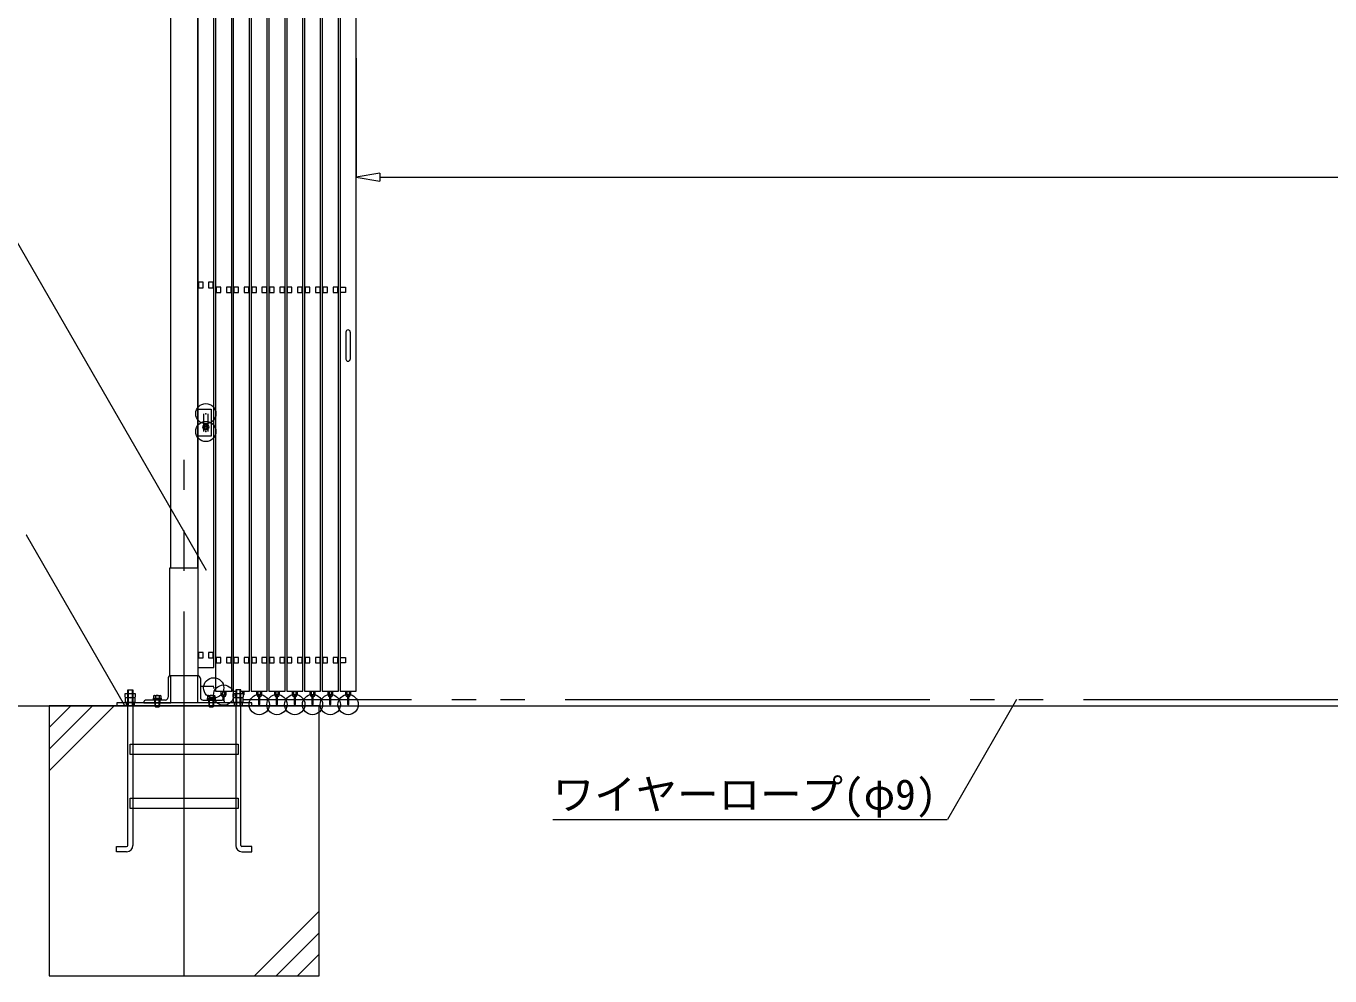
# Model space of a CAD drawing. Units: millimetres, scale not verified. Extents: x -16120 to 16120, y -26100 to 26100.
# Drawn here: x -13236 to -8406, y -22060 to -18542 of the extents above; entities that cross this region are included whole.
import ezdxf
from ezdxf.enums import TextEntityAlignment as Align

# ---------------------------------------------------------------- set-up
doc = ezdxf.new("R2010")
doc.units = ezdxf.units.MM
doc.header["$LTSCALE"] = 150
doc.header["$PDMODE"] = 32
doc.header["$PDSIZE"] = 75
for name, pattern in [('CHAIN2', [12, 9, -1, 1, -1]), ('DASHED1', [1.8, 1.2, -0.6]), ('DOUBLE_CHAIN2', [12.8, 9, -1, 0.6, -0.6, 0.6, -1])]:
    doc.linetypes.add(name, pattern=pattern)
for name, color, linetype, lineweight in [('0-4_ﾊﾝﾄﾞﾙ', 134, 'Continuous', 18), ('0-5_ﾍﾞｰｽﾗｲﾝ', 134, 'Continuous', 18), ('0-6_ﾎﾞﾙﾄ類', 134, 'Continuous', 18), ('0-8_ﾜｲﾔｰﾛｰﾌﾟ', 134, 'DOUBLE_CHAIN2', 18), ('0-9_基礎工事用PCA大', 134, 'Continuous', 18), ('0-B_寸法', 134, 'Continuous', 18), ('0-C_側固定棒', 134, 'Continuous', 18), ('0-F_大型柱', 134, 'Continuous', 18), ('1-3_中央走行棒', 134, 'Continuous', 18), ('1-5_中央走行棒左', 134, 'Continuous', 18), ('1-6_通芯', 134, 'CHAIN2', 18), ('1-B_文字', 134, 'Continuous', 18)]:
    doc.layers.add(name, color=color, linetype=linetype, lineweight=lineweight)
doc.styles.add('ＭＳ ゴシック', font='')
doc.styles.get('ＭＳ ゴシック').set_extended_font_data('MS Gothic')

msp = doc.modelspace()

# ---------------------------------------------------------------- linework, layer by layer
at = {"layer": '0-4_ﾊﾝﾄﾞﾙ'}
for p, q in [((-12051.3, -19675.4), (-12051.3, -19775.4)), ((-12035.3, -19675.4), (-12035.3, -19775.4))]:
    msp.add_line(p, q, dxfattribs=at)
for centre, start, end in [((-12043.3, -19675.4), 0, 180), ((-12043.3, -19775.4), 180, 0)]:
    msp.add_arc(centre, 8, start, end, dxfattribs=at)
at = {"layer": '0-5_ﾍﾞｰｽﾗｲﾝ'}
msp.add_line((-14400.3, -21060), (2349.7, -21060), dxfattribs=at)
at = {"layer": '0-6_ﾎﾞﾙﾄ類'}
for p, q in [((-12859.8, -21028), (-12859.8, -21013.4)), ((-12859.8, -21030.8), (-12859.8, -21045.4)), ((-12840.7, -21028), (-12840.7, -21013.4)), ((-12840.7, -21030.8), (-12840.7, -21045.4)), ((-12762.1, -21021), (-12763.9, -21022)), ((-12763.9, -21022), (-12763.9, -21030.8)), ((-12763.9, -21030.8), (-12736.6, -21030.8)), ((-12762.1, -21021), (-12738.4, -21021)), ((-12761.5, -21031), (-12739, -21031)), ((-12758.3, -21060), (-12758.3, -21038)), ((-12757.1, -21022), (-12757.1, -21030.8)), ((-12757, -21062.8), (-12757, -21038)), ((-12751.5, -21034), (-12750.4, -21038)), ((-12750.1, -21034), (-12749.1, -21038)), ((-12743.4, -21022), (-12743.4, -21030.8)), ((-12742.3, -21060), (-12742.3, -21038)), ((-12738.4, -21021), (-12736.6, -21022)), ((-12736.6, -21022), (-12736.6, -21030.8)), ((-12562.1, -21021), (-12563.9, -21022)), ((-12563.9, -21022), (-12563.9, -21030.8)), ((-12563.9, -21030.8), (-12536.6, -21030.8)), ((-12562.1, -21021), (-12538.4, -21021)), ((-12561.5, -21031), (-12539, -21031)), ((-12558.3, -21060), (-12558.3, -21038)), ((-12557.1, -21022), (-12557.1, -21030.8)), ((-12557, -21062.8), (-12557, -21038)), ((-12551.5, -21034), (-12550.4, -21038)), ((-12550.1, -21034), (-12549.1, -21038)), ((-12543.4, -21022), (-12543.4, -21030.8)), ((-12542.3, -21060), (-12542.3, -21038)), ((-12538.4, -21021), (-12536.6, -21022)), ((-12536.6, -21022), (-12536.6, -21030.8)), ((-12459.8, -21028), (-12459.8, -21013.4)), ((-12459.8, -21030.8), (-12459.8, -21045.4)), ((-12440.7, -21028), (-12440.7, -21013.4)), ((-12440.7, -21030.8), (-12440.7, -21045.4)), ((-12758.3, -21060), (-12757, -21062.8)), ((-12558.3, -21060), (-12557, -21062.8))]:
    msp.add_line(p, q, dxfattribs=at)
for points in [[(-12868.7, -21028), (-12868.7, -21013.4), (-12831.8, -21013.4), (-12831.8, -21028), (-12834.3, -21029.4), (-12866.2, -21029.4)], [(-12868.7, -21030.8), (-12868.7, -21045.4), (-12831.8, -21045.4), (-12831.8, -21030.8), (-12834.3, -21029.4), (-12866.2, -21029.4)], [(-12868.3, -21045.4), (-12832.3, -21045.4), (-12832.3, -21048), (-12868.3, -21048)], [(-12736.3, -21031), (-12736.3, -21034), (-12764.3, -21034), (-12764.3, -21031)], [(-12764.3, -21034), (-12736.3, -21034), (-12736.3, -21038), (-12764.3, -21038)], [(-12536.3, -21031), (-12536.3, -21034), (-12564.3, -21034), (-12564.3, -21031)], [(-12564.3, -21034), (-12536.3, -21034), (-12536.3, -21038), (-12564.3, -21038)], [(-12468.7, -21028), (-12468.7, -21013.4), (-12431.8, -21013.4), (-12431.8, -21028), (-12434.2, -21029.4), (-12466.3, -21029.4)], [(-12468.7, -21030.8), (-12468.7, -21045.4), (-12431.8, -21045.4), (-12431.8, -21030.8), (-12434.2, -21029.4), (-12466.3, -21029.4)], [(-12468.3, -21045.4), (-12432.3, -21045.4), (-12432.3, -21048), (-12468.3, -21048)]]:
    msp.add_lwpolyline(points, close=True, dxfattribs=at)
for points in [[(-12757, -21062.8), (-12743.5, -21062.8), (-12743.5, -21038)], [(-12557, -21062.8), (-12543.5, -21062.8), (-12543.5, -21038)], [(-12758.3, -21060), (-12742.3, -21060), (-12743.5, -21062.8)], [(-12558.3, -21060), (-12542.3, -21060), (-12543.5, -21062.8)]]:
    msp.add_lwpolyline(points, dxfattribs=at)
for centre, radius, start, end in [((-12864.3, -21020.2), 8.96, 240.0064, 300.0064), ((-12864.3, -21038.6), 8.96, 60.0064, 120.0064), ((-12850.3, -20996.9), 32.5, 252.935, 287.0711), ((-12850.3, -21061.8), 32.5, 72.935, 107.071), ((-12836.3, -21020.2), 8.94, 239.9813, 300.0315), ((-12836.2, -21038.6), 8.94, 59.9813, 120.0315), ((-12760.5, -21027), 6.04, 55.616, 124.384), ((-12761.5, -21030.8), 0.19, 180, 270), ((-12750.3, -21043.6), 22.6, 72.412, 107.588), ((-12740, -21027), 6.04, 55.616, 124.384), ((-12739, -21030.8), 0.19, 270, 0), ((-12560.5, -21027), 6.04, 55.616, 124.384), ((-12561.5, -21030.8), 0.19, 180, 270), ((-12550.3, -21043.6), 22.6, 72.412, 107.588), ((-12540, -21027), 6.04, 55.616, 124.384), ((-12539, -21030.8), 0.19, 270, 0), ((-12464.3, -21020.2), 8.96, 240.0064, 300.0064), ((-12464.2, -21038.6), 8.96, 60.0064, 120.0064), ((-12450.3, -20996.9), 32.5, 252.935, 287.0711), ((-12450.3, -21061.8), 32.5, 72.935, 107.071), ((-12436.3, -21020.2), 8.94, 239.9813, 300.0315), ((-12436.3, -21038.6), 8.94, 59.9813, 120.0315)]:
    msp.add_arc(centre, radius, start, end, dxfattribs=at)
at = {"layer": '0-8_ﾜｲﾔｰﾛｰﾌﾟ'}
msp.add_line((1631.3, -21037), (-12431.8, -21037), dxfattribs=at)
at = {"layer": '0-9_基礎工事用PCA大', "linetype": 'DASHED1'}
for p, q in [((-12864.9, -21048), (-12864.9, -21060)), ((-12835.3, -21048), (-12835.3, -21060)), ((-12758.3, -21048), (-12758.3, -21060)), ((-12742.3, -21048), (-12742.3, -21060)), ((-12558.3, -21048), (-12558.3, -21060)), ((-12542.3, -21048), (-12542.3, -21060)), ((-12465.3, -21048), (-12465.3, -21060)), ((-12435.3, -21048), (-12435.3, -21060)), ((-12840.7, -21202), (-12840.7, -21240)), ((-12459.8, -21202), (-12459.8, -21240)), ((-12840.7, -21402), (-12840.7, -21440)), ((-12459.8, -21402), (-12459.8, -21440))]:
    msp.add_line(p, q, dxfattribs=at)
at = {"layer": '0-9_基礎工事用PCA大'}
for p, q in [((-13150.3, -21300), (-12910.3, -21060)), ((-13150.3, -21220), (-12990.3, -21060)), ((-13150.3, -21140), (-13070.3, -21060)), ((-12840.7, -21240), (-12840.7, -21402)), ((-12459.8, -21240), (-12459.8, -21402)), ((-12840.7, -21440), (-12840.7, -21577)), ((-12459.8, -21440), (-12459.8, -21577)), ((-12150.3, -21820), (-12390.3, -22060)), ((-12150.3, -21900), (-12310.3, -22060)), ((-12150.3, -21980), (-12230.3, -22060))]:
    msp.add_line(p, q, dxfattribs=at)
for points in [[(-12859.8, -21576.9), (-12859.8, -21000), (-12840.7, -21000), (-12840.7, -21202)], [(-12859.8, -21062.5), (-12857.3, -21060), (-12857.3, -21000), (-12843.2, -21000), (-12843.2, -21060), (-12840.7, -21062.5)], [(-12440.7, -21576.9), (-12440.7, -21000), (-12459.8, -21000), (-12459.8, -21202)], [(-12440.7, -21062.5), (-12443.2, -21060), (-12443.2, -21000), (-12457.3, -21000), (-12457.3, -21060), (-12459.8, -21062.5)], [(-12863.7, -21600), (-12900.7, -21600), (-12900.7, -21580.9), (-12863.8, -21580.9)], [(-12436.8, -21600), (-12399.8, -21600), (-12399.8, -21580.9), (-12436.7, -21580.9)]]:
    msp.add_lwpolyline(points, dxfattribs=at)
for points in [[(-12900.3, -21060), (-12400.3, -21060), (-12400.3, -21048), (-12900.3, -21048)], [(-13150.3, -22060), (-12150.3, -22060), (-12150.3, -21060), (-13150.3, -21060)], [(-12850.3, -21202), (-12450.3, -21202), (-12450.3, -21240), (-12850.3, -21240)], [(-12850.3, -21402), (-12450.3, -21402), (-12450.3, -21440), (-12850.3, -21440)]]:
    msp.add_lwpolyline(points, close=True, dxfattribs=at)
for centre, radius, start, end in [((-12863.8, -21576.9), 4, 270, 360), ((-12863.7, -21577), 23, 270, 360), ((-12436.8, -21577), 23, 180, 270), ((-12436.7, -21576.9), 4, 180, 270)]:
    msp.add_arc(centre, radius, start, end, dxfattribs=at)
at = {"layer": '0-B_寸法'}
for p, q in [((-12013.3, -18660.6), (-12013.3, -19102.2)), ((-11925.3, -19086.5), (-12013.3, -19101.2)), ((-12013.3, -19101.2), (-11925.3, -19115.9)), ((-11925.3, -19086.5), (-11925.3, -19115.9)), ((-11925.3, -19101.2), (1108.7, -19101.2))]:
    msp.add_line(p, q, dxfattribs=at)
at = {"layer": '0-C_側固定棒'}
for points in [[(-12540.3, -20862.4), (-12540.3, -17247.4), (-12600.3, -17247.4), (-12600.3, -20917.4), (-12540.3, -20917.4)], [(-12597.9, -19510.9), (-12580.6, -19510.9), (-12580.6, -19490.9), (-12597.9, -19490.9)], [(-12559.9, -19510.9), (-12542.6, -19510.9), (-12542.6, -19490.9), (-12559.9, -19490.9)], [(-12575.2, -20018.9), (-12580.1, -20027.4), (-12575.2, -20035.9), (-12565.4, -20035.9), (-12560.4, -20027.4), (-12565.4, -20018.9)], [(-12597.9, -20882.4), (-12580.6, -20882.4), (-12580.6, -20862.4), (-12597.9, -20862.4)], [(-12559.9, -20882.4), (-12542.6, -20882.4), (-12542.6, -20862.4), (-12559.9, -20862.4)]]:
    msp.add_lwpolyline(points, close=True, dxfattribs=at)
for radius in [11, 8.51, 4.75, 4.21]:
    msp.add_circle((-12570.3, -20027.4), radius, dxfattribs=at)
for start, end in [(132.757, 167.243), (192.757, 227.243), (72.757, 107.243), (252.757, 287.243), (12.757, 47.243), (312.757, 347.243)]:
    msp.add_arc((-12570.3, -20027.4), 8.89, start, end, dxfattribs=at)
at = {"layer": '0-F_大型柱'}
for p, q in [((-12700.3, -20548), (-12700.3, -17098)), ((-12600.3, -20548), (-12600.3, -17098)), ((-12577.8, -20019.4), (-12577.8, -19977.4)), ((-12562.8, -19977.4), (-12562.8, -20019.4)), ((-12577.8, -20043.4), (-12577.8, -20035.5)), ((-12562.8, -20035.5), (-12562.8, -20043.4)), ((-12710.3, -20958), (-12710.3, -21028)), ((-12590.3, -20958), (-12590.3, -21028)), ((-12720.3, -21038), (-12790.3, -21038)), ((-12600.3, -21048), (-12700.3, -21048)), ((-12580.3, -21038), (-12510.3, -21038))]:
    msp.add_line(p, q, dxfattribs=at)
at = {"layer": '0-F_大型柱', "linetype": 'DASHED1'}
for p, q in [((-12760.3, -21038), (-12760.3, -21048)), ((-12740.3, -21038), (-12740.3, -21048)), ((-12560.3, -21038), (-12560.3, -21048)), ((-12540.3, -21038), (-12540.3, -21048))]:
    msp.add_line(p, q, dxfattribs=at)
at = {"layer": '0-F_大型柱'}
for points in [[(-12600.3, -19960.4), (-12550.3, -19960.4), (-12550.3, -20060.4), (-12600.3, -20060.4)], [(-12703.5, -20548), (-12600.3, -20548), (-12600.3, -20948), (-12703.5, -20948)]]:
    msp.add_lwpolyline(points, close=True, dxfattribs=at)
for points in [[(-12800.3, -21048), (-12700.3, -21048), (-12700.3, -20948)], [(-12500.3, -21048), (-12600.3, -21048), (-12600.3, -20948)], [(-12541.3, -20988), (-12590.3, -20988), (-12590.3, -20998)]]:
    msp.add_lwpolyline(points, dxfattribs=at)
for centre, start, end in [((-12700.3, -20958), 90, 180), ((-12600.3, -20958), 0, 90), ((-12790.3, -21048), 90, 180), ((-12720.3, -21028), 270, 360), ((-12580.3, -21028), 180, 270), ((-12510.3, -21048), 0, 90)]:
    msp.add_arc(centre, 10, start, end, dxfattribs=at)
for p in [(-12570.3, -19977.4), (-12570.3, -20043.4), (-12541.3, -20993)]:
    msp.add_point(p, dxfattribs=at)
at = {"layer": '1-3_中央走行棒'}
for p, q in [((-12513, -21018.5), (-12513, -21005.4)), ((-12508, -21018.5), (-12508, -21005.4)), ((-12501, -21005.4), (-12501, -21018.5)), ((-12496, -21005.4), (-12496, -21018.5)), ((-12435.1, -21005.4), (-12435.1, -21013.4)), ((-12430.1, -21005.4), (-12430.1, -21018.5)), ((-12381.2, -21018.5), (-12381.2, -21005.4)), ((-12376.2, -21018.5), (-12376.2, -21005.4)), ((-12369.2, -21005.4), (-12369.2, -21018.5)), ((-12364.2, -21005.4), (-12364.2, -21018.5)), ((-12315.3, -21018.5), (-12315.3, -21005.4)), ((-12310.3, -21018.5), (-12310.3, -21005.4)), ((-12303.3, -21005.4), (-12303.3, -21018.5)), ((-12298.3, -21005.4), (-12298.3, -21018.5)), ((-12249.4, -21018.5), (-12249.4, -21005.4)), ((-12244.4, -21018.5), (-12244.4, -21005.4)), ((-12237.4, -21005.4), (-12237.4, -21018.5)), ((-12232.4, -21005.4), (-12232.4, -21018.5)), ((-12183.6, -21018.5), (-12183.6, -21005.4)), ((-12178.6, -21018.5), (-12178.6, -21005.4)), ((-12171.6, -21005.4), (-12171.6, -21018.5)), ((-12166.6, -21005.4), (-12166.6, -21018.5)), ((-12117.7, -21018.5), (-12117.7, -21005.4)), ((-12112.7, -21018.5), (-12112.7, -21005.4)), ((-12105.7, -21005.4), (-12105.7, -21018.5)), ((-12100.7, -21005.4), (-12100.7, -21018.5)), ((-12506.9, -21019.9), (-12506.9, -21038.6)), ((-12501.9, -21042.5), (-12501.9, -21019.9)), ((-12375.1, -21019.9), (-12375.1, -21054.9)), ((-12370.1, -21054.9), (-12370.1, -21019.9)), ((-12309.3, -21019.9), (-12309.3, -21054.9)), ((-12304.3, -21054.9), (-12304.3, -21019.9)), ((-12243.4, -21019.9), (-12243.4, -21054.9)), ((-12238.4, -21054.9), (-12238.4, -21019.9)), ((-12177.5, -21019.9), (-12177.5, -21054.9)), ((-12172.5, -21054.9), (-12172.5, -21019.9)), ((-12111.7, -21019.9), (-12111.7, -21054.9)), ((-12106.7, -21054.9), (-12106.7, -21019.9))]:
    msp.add_line(p, q, dxfattribs=at)
for points in [[(-12440.7, -21005.4), (-12408.5, -21005.4), (-12408.5, -16785.4), (-12413.6, -16785.4)], [(-12397.6, -16785.4), (-12402.6, -16785.4), (-12402.6, -21005.4), (-12342.6, -21005.4), (-12342.6, -16785.4), (-12347.6, -16785.4)], [(-12331.8, -16785.4), (-12336.8, -16785.4), (-12336.8, -21005.4), (-12276.8, -21005.4), (-12276.8, -16785.4), (-12281.8, -16785.4)], [(-12265.9, -16785.4), (-12270.9, -16785.4), (-12270.9, -21005.4), (-12210.9, -21005.4), (-12210.9, -16785.4), (-12215.9, -16785.4)], [(-12200, -16785.4), (-12205.1, -16785.4), (-12205.1, -21005.4), (-12145, -21005.4), (-12145, -16785.4), (-12150, -16785.4)], [(-12134.2, -16785.4), (-12139.2, -16785.4), (-12139.2, -21005.4), (-12079.2, -21005.4), (-12079.2, -16785.4), (-12084.2, -16785.4)], [(-12534.4, -17074), (-12534.4, -21005.4), (-12474.4, -21005.4), (-12474.4, -16822.2)], [(-12468.5, -16816.3), (-12468.5, -21005.4), (-12459.8, -21005.4)]]:
    msp.add_lwpolyline(points, dxfattribs=at)
for points in [[(-12532.1, -19528.9), (-12514.8, -19528.9), (-12514.8, -19508.9), (-12532.1, -19508.9)], [(-12494.1, -19528.9), (-12476.8, -19528.9), (-12476.8, -19508.9), (-12494.1, -19508.9)], [(-12466.2, -19528.9), (-12448.9, -19528.9), (-12448.9, -19508.9), (-12466.2, -19508.9)], [(-12428.2, -19528.9), (-12410.9, -19528.9), (-12410.9, -19508.9), (-12428.2, -19508.9)], [(-12400.3, -19528.9), (-12383, -19528.9), (-12383, -19508.9), (-12400.3, -19508.9)], [(-12362.3, -19528.9), (-12345, -19528.9), (-12345, -19508.9), (-12362.3, -19508.9)], [(-12334.4, -19528.9), (-12317.1, -19528.9), (-12317.1, -19508.9), (-12334.4, -19508.9)], [(-12296.4, -19528.9), (-12279.1, -19528.9), (-12279.1, -19508.9), (-12296.4, -19508.9)], [(-12268.5, -19528.9), (-12251.2, -19528.9), (-12251.2, -19508.9), (-12268.5, -19508.9)], [(-12230.5, -19528.9), (-12213.2, -19528.9), (-12213.2, -19508.9), (-12230.5, -19508.9)], [(-12202.7, -19528.9), (-12185.4, -19528.9), (-12185.4, -19508.9), (-12202.7, -19508.9)], [(-12164.7, -19528.9), (-12147.4, -19528.9), (-12147.4, -19508.9), (-12164.7, -19508.9)], [(-12136.8, -19528.9), (-12119.5, -19528.9), (-12119.5, -19508.9), (-12136.8, -19508.9)], [(-12098.8, -19528.9), (-12081.5, -19528.9), (-12081.5, -19508.9), (-12098.8, -19508.9)], [(-12532.1, -20900.4), (-12514.8, -20900.4), (-12514.8, -20880.4), (-12532.1, -20880.4)], [(-12494.1, -20900.4), (-12476.8, -20900.4), (-12476.8, -20880.4), (-12494.1, -20880.4)], [(-12466.2, -20900.4), (-12448.9, -20900.4), (-12448.9, -20880.4), (-12466.2, -20880.4)], [(-12428.2, -20900.4), (-12410.9, -20900.4), (-12410.9, -20880.4), (-12428.2, -20880.4)], [(-12400.3, -20900.4), (-12383, -20900.4), (-12383, -20880.4), (-12400.3, -20880.4)], [(-12362.3, -20900.4), (-12345, -20900.4), (-12345, -20880.4), (-12362.3, -20880.4)], [(-12334.4, -20900.4), (-12317.1, -20900.4), (-12317.1, -20880.4), (-12334.4, -20880.4)], [(-12296.4, -20900.4), (-12279.1, -20900.4), (-12279.1, -20880.4), (-12296.4, -20880.4)], [(-12268.5, -20900.4), (-12251.2, -20900.4), (-12251.2, -20880.4), (-12268.5, -20880.4)], [(-12230.5, -20900.4), (-12213.2, -20900.4), (-12213.2, -20880.4), (-12230.5, -20880.4)], [(-12202.7, -20900.4), (-12185.4, -20900.4), (-12185.4, -20880.4), (-12202.7, -20880.4)], [(-12164.7, -20900.4), (-12147.4, -20900.4), (-12147.4, -20880.4), (-12164.7, -20880.4)], [(-12136.8, -20900.4), (-12119.5, -20900.4), (-12119.5, -20880.4), (-12136.8, -20880.4)], [(-12098.8, -20900.4), (-12081.5, -20900.4), (-12081.5, -20880.4), (-12098.8, -20880.4)]]:
    msp.add_lwpolyline(points, close=True, dxfattribs=at)
for centre, radius, start, end in [((-12504.5, -21018.5), 8.51, 180, 253.2535), ((-12504.5, -21018.5), 3.5, 180, 225.592), ((-12504.5, -21018.5), 8.51, 287.4635, 360), ((-12504.5, -21018.5), 3.5, 316.7866, 360), ((-12438.6, -21018.5), 8.51, 323.3032, 360), ((-12372.7, -21018.5), 8.51, 180, 253.2535), ((-12372.7, -21018.5), 3.5, 180, 225.592), ((-12372.7, -21018.5), 8.51, 287.4635, 360), ((-12372.7, -21018.5), 3.5, 316.7866, 360), ((-12306.8, -21018.5), 8.51, 180, 253.2535), ((-12306.8, -21018.5), 3.5, 180, 225.592), ((-12306.8, -21018.5), 8.51, 287.4635, 360), ((-12306.8, -21018.5), 3.5, 316.7866, 360), ((-12240.9, -21018.5), 8.51, 180, 253.2535), ((-12240.9, -21018.5), 3.5, 180, 225.592), ((-12240.9, -21018.5), 8.51, 287.4635, 360), ((-12240.9, -21018.5), 3.5, 316.7866, 360), ((-12175.1, -21018.5), 8.51, 180, 253.2535), ((-12175.1, -21018.5), 3.5, 180, 225.592), ((-12175.1, -21018.5), 8.51, 287.4635, 360), ((-12175.1, -21018.5), 3.5, 316.7866, 360), ((-12109.2, -21018.5), 8.51, 180, 253.2535), ((-12109.2, -21018.5), 3.5, 180, 225.592), ((-12109.2, -21018.5), 8.51, 287.4635, 360), ((-12109.2, -21018.5), 3.5, 316.7866, 360)]:
    msp.add_arc(centre, radius, start, end, dxfattribs=at)
for p in [(-12504.4, -21019.9), (-12372.6, -21054.9), (-12306.8, -21054.9), (-12240.9, -21054.9), (-12175.1, -21054.9), (-12109.2, -21054.9)]:
    msp.add_point(p, dxfattribs=at)
at = {"layer": '1-5_中央走行棒左'}
for p, q in [((-12051.8, -21018.5), (-12051.8, -21005.4)), ((-12046.8, -21018.5), (-12046.8, -21005.4)), ((-12039.8, -21005.4), (-12039.8, -21018.5)), ((-12034.8, -21005.4), (-12034.8, -21018.5)), ((-12045.8, -21019.9), (-12045.8, -21054.9)), ((-12040.8, -21054.9), (-12040.8, -21019.9))]:
    msp.add_line(p, q, dxfattribs=at)
msp.add_lwpolyline([(-12068.3, -16785.4), (-12073.3, -16785.4), (-12073.3, -21005.4), (-12013.3, -21005.4), (-12013.3, -16785.4), (-12018.3, -16785.4)], dxfattribs=at)
for points in [[(-12053.6, -19528.9), (-12070.9, -19528.9), (-12070.9, -19508.9), (-12053.6, -19508.9)], [(-12053.6, -20900.4), (-12070.9, -20900.4), (-12070.9, -20880.4), (-12053.6, -20880.4)]]:
    msp.add_lwpolyline(points, close=True, dxfattribs=at)
for radius, start, end in [(8.51, 180, 253.2535), (3.5, 180, 225.592), (8.51, 287.4635, 360), (3.5, 316.7866, 360)]:
    msp.add_arc((-12043.3, -21018.5), radius, start, end, dxfattribs=at)
msp.add_point((-12043.3, -21054.9), dxfattribs=at)
at = {"layer": '1-6_通芯'}
msp.add_line((-12650.3, -22060), (-12650.3, -20148), dxfattribs=at)
at = {"layer": '1-B_文字'}
msp.add_line((-11285.1, -21481.2), (-9823.6, -21481.2), dxfattribs=at)
for points in [[(-12568.4, -20558), (-13416.4, -19089.2), (-13416.9, -19089.2)], [(-12871.1, -21057.6), (-13235.1, -20427.2), (-13235.7, -20427.2)], [(-9566.8, -21036.2), (-9822.5, -21481.2), (-9823.1, -21481.2)]]:
    msp.add_lwpolyline(points, dxfattribs=at)

# ---------------------------------------------------------------- texts
at = {"layer": '1-B_文字', "style": 'ＭＳ ゴシック'}
msp.add_text('ワイヤーロープ(φ9)', height=112.6, dxfattribs=at).set_placement((-11285.1, -21477.5), align=Align.BOTTOM_LEFT)

doc.saveas('drawing.dxf')
